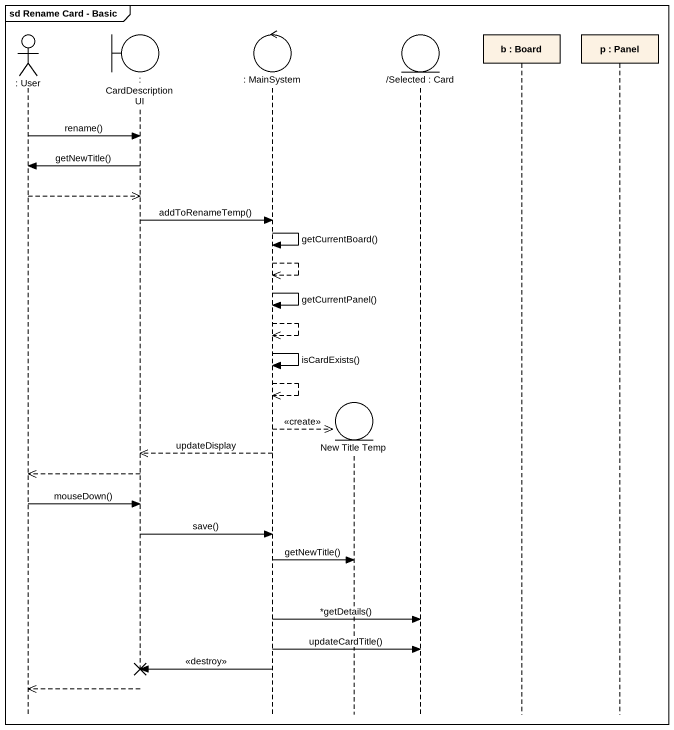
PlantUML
@startuml
mainframe sd Rename Card - Basic
hide footbox
actor ": User" as User
boundary ": CardDescriptionUI" as CardDescriptionUI
control ": MainSystem" as MainSystem
entity "New Title Temp" as New_Title_Temp
entity "/Selected : Card" as Selected_Card
participant "b : Board" as b_Board
participant "p : Panel" as p_Panel

User -> CardDescriptionUI : rename()
CardDescriptionUI -> User : getNewTitle()
User -->> CardDescriptionUI
CardDescriptionUI -> MainSystem : addToRenameTemp()
MainSystem -> MainSystem : getCurrentBoard()
MainSystem -->> MainSystem
MainSystem -> MainSystem : getCurrentPanel()
MainSystem -->> MainSystem
MainSystem -> MainSystem : isCardExists()
MainSystem -->> MainSystem
MainSystem -->> New_Title_Temp ** : <<create>>
MainSystem -->> CardDescriptionUI : updateDisplay
CardDescriptionUI -->> User
User -> CardDescriptionUI : mouseDown()
CardDescriptionUI -> MainSystem : save()
MainSystem -> New_Title_Temp : getNewTitle()
MainSystem -> Selected_Card : *getDetails()
MainSystem -> Selected_Card : updateCardTitle()
MainSystem -> CardDescriptionUI !! : <<destroy>>
CardDescriptionUI -->> User
@enduml
